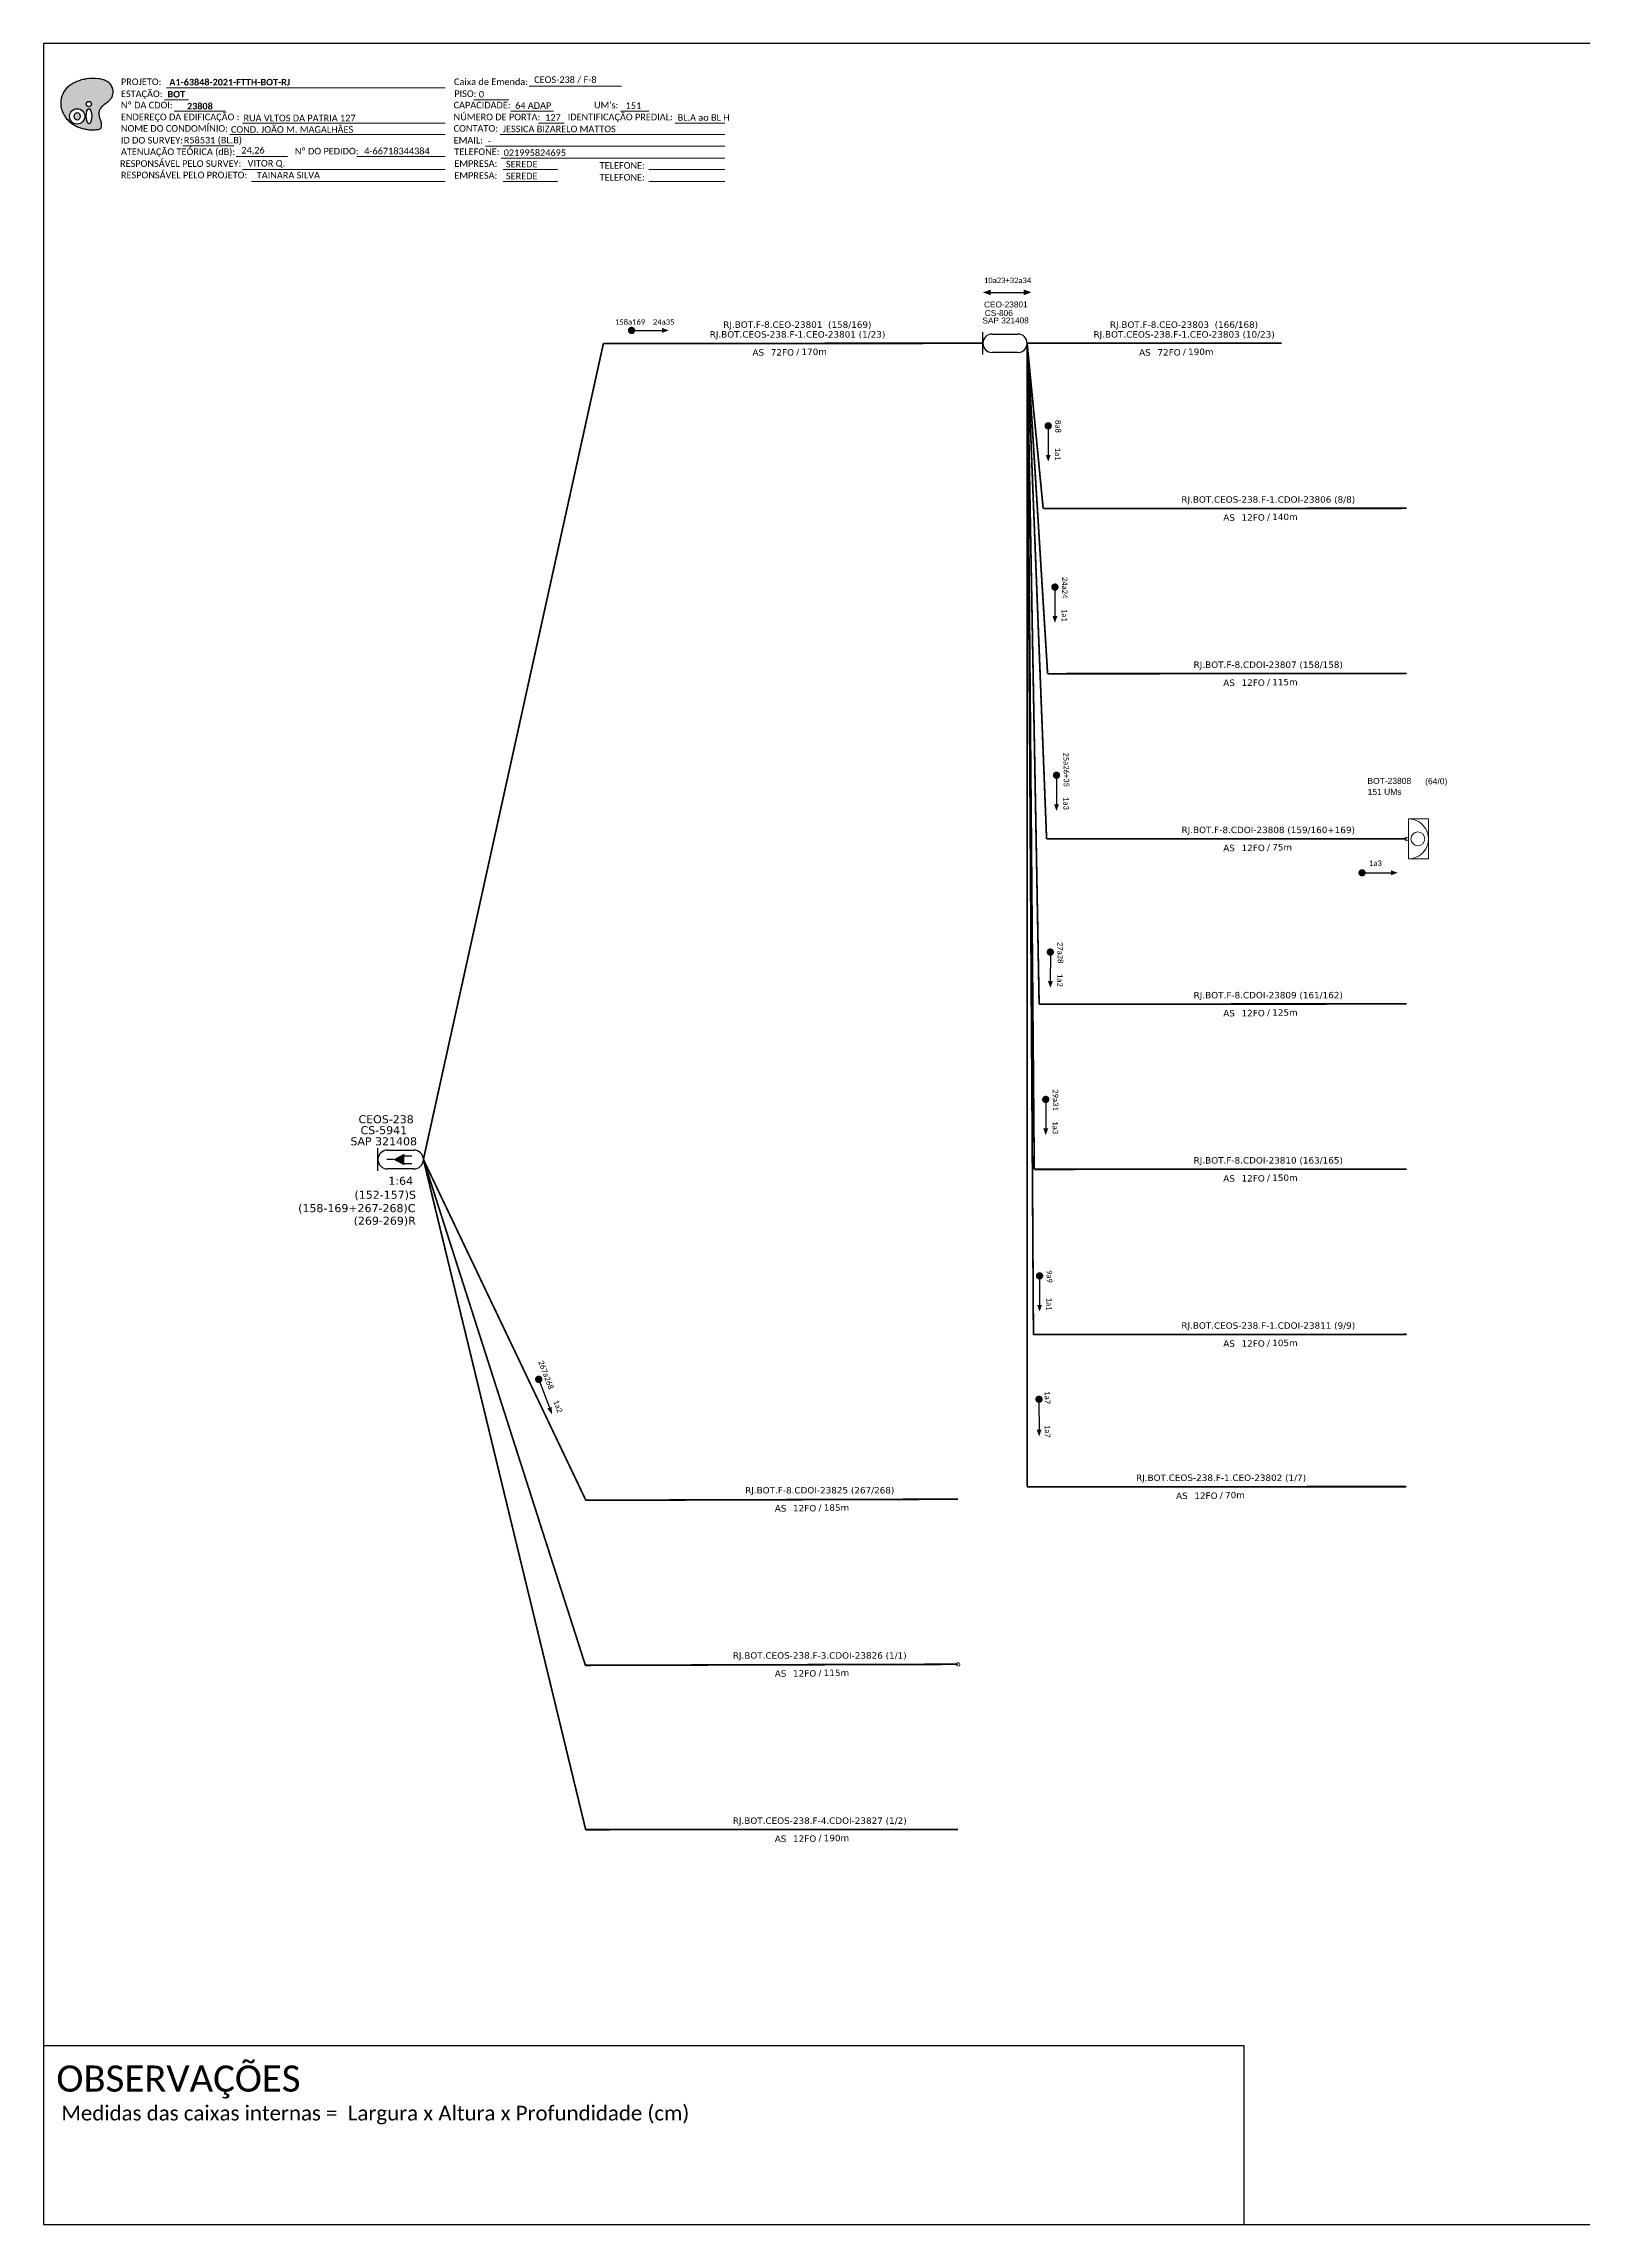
# Model space of a CAD drawing. Extents: x -89 to 749, y -559 to 1299.
# Drawn here: x -89 to 330, y 705 to 1299 of the extents above; entities that cross this region are included whole.
import ezdxf
from ezdxf.enums import TextEntityAlignment as Align

# ---------------------------------------------------------------- set-up
doc = ezdxf.new("R2010")
doc.units = 0
for name, color, linetype, lineweight in [("20.0-LEGENDA DOS CDO'S", 1, 'Continuous', 0), ('20.2-CDO_POSTE', 1, 'Continuous', 5), ('40.1-ETIQUETAS', 1, 'Continuous', 20)]:
    doc.layers.add(name, color=color, linetype=linetype, lineweight=lineweight)
for name, color, linetype in [('20.4-CEOS', 1, 'Continuous'), ('30.4-Selo', 7, 'Continuous'), ('CAP a instalar', 1, 'Continuous'), ('SETA', 7, 'Continuous')]:
    doc.layers.add(name, color=color, linetype=linetype)
doc.styles.add('ARIAL', font='arial.ttf')
doc.styles.add('siredit', font='verdana.ttf')
doc.styles.get("Standard").update_dxf_attribs({"font": 'arial.ttf'})
doc.styles.add('WMF-Calibri0', font='CALIBRI.TTF')
doc.styles.add('WMF-Calibri1', font='CALIBRIB.TTF')
doc.linetypes.add('FENCELINE1', pattern='A,0.25,-0.1,[133,ltypeshp.shx,S=0.1,R=0,X=-0.1,Y=0],-0.1,1', length=1.45)

# ---------------------------------------------------------------- blocks, each defined once
blk = doc.blocks.new('OI')
h = blk.add_hatch(color=40)
edge = h.paths.add_edge_path()
edge.add_spline(control_points=[(4.35, -0.67), (3.92, -0.99), (3.26, -1.5), (2.81, -2.59), (2.9, -3.5), (3.06, -4.27), (3.31, -4.85), (3.37, -5.39), (3.4, -5.88), (3.2, -6.4), (2.54, -6.61), (1.65, -6.63), (0.55, -6.67), (-0.56, -6.42), (-1.61, -6.14), (-2.77, -5.61), (-3.92, -4.77), (-4.89, -3.7), (-5.34, -2.65), (-5.6, -1.94), (-5.85, -0.96), (-5.71, 0.47), (-5.1, 2.02), (-4.14, 3.02), (-3.3, 3.61), (-2.37, 4.16), (-1.36, 4.44), (-0.56, 4.7), (0.79, 4.85), (2.24, 4.97), (3.79, 4.57), (4.67, 4.21), (5.44, 3.65), (5.76, 2.99), (6.03, 2.21), (6.01, 1.46), (5.72, 0.64), (5.31, 0.08), (4.88, -0.38), (4.51, -0.55), (4.35, -0.67)], knot_values=[0, 0, 0, 0, 1.60434, 2.417191, 3.427595, 4.282808, 4.776746, 5.304182, 5.888771, 6.258406, 6.858137, 7.79129, 8.986195, 10.124242, 11.187857, 12.242908, 13.953784, 15.414161, 16.515391, 17.349188, 17.675853, 19.552021, 21.515531, 22.568638, 23.63245, 24.621084, 25.782718, 26.745347, 27.142653, 29.870543, 31.004649, 31.921532, 32.709589, 33.801391, 34.042471, 35.192333, 35.971461, 36.628871, 37.254359, 37.836911, 37.836911, 37.836911, 37.836911], degree=3, periodic=0)
h.paths.add_polyline_path([(1.13, -0.87, -1), (-0.04, -0.87, -1)], flags=16)
edge = h.paths.add_edge_path(flags=16)
edge.add_ellipse((0.56, -3.59), major_axis=(-0.02, 1.71), ratio=0.361305, start_angle=0, end_angle=360)
h.paths.add_polyline_path([(-0.36, -3.62, -1), (-3.8, -3.62, -1)], flags=16)
edge = h.paths.add_edge_path(flags=0)
edge.add_ellipse((-2.08, -3.62), major_axis=(0, 0.885), ratio=0.758294, start_angle=0, end_angle=360)
at = {"color": 40}
for centre, radius in [((-2.08, -3.62), 1.72), ((0.54, -0.87), 0.587)]:
    blk.add_circle(centre, radius, dxfattribs=at)
blk.add_ellipse((-2.08, -3.62), major_axis=(0, 0.885), ratio=0.758294, start_param=-3.141592653589792, end_param=3.141592653589792, dxfattribs=at)
blk.add_ellipse((0.56, -3.59), major_axis=(-0.02, 1.71), ratio=0.361305, dxfattribs=at)
at = {"color": 40, "start_tangent": (-0.800898, -0.598801), "end_tangent": (-0.800898, -0.598801)}
blk.add_spline([(4.35, -0.67), (3.2, -1.78), (2.9, -2.54), (2.92, -3.55), (3.12, -4.38), (3.28, -4.85), (3.37, -5.37), (3.35, -5.95), (3.2, -6.29), (2.66, -6.55), (1.73, -6.63), (0.54, -6.62), (-0.58, -6.41), (-1.6, -6.11), (-2.56, -5.67), (-3.95, -4.67), (-4.89, -3.56), (-5.37, -2.56), (-5.64, -1.78), (-5.72, -1.46), (-5.63, 0.42), (-4.84, 2.22), (-4.13, 2.99), (-3.27, 3.62), (-2.4, 4.09), (-1.3, 4.47), (-0.37, 4.72), (0.02, 4.77), (2.75, 4.8), (3.85, 4.53), (4.69, 4.16), (5.31, 3.68), (5.85, 2.73), (5.93, 2.5), (5.94, 1.35), (5.67, 0.62), (5.29, 0.08), (4.84, -0.36), (4.35, -0.67)], degree=3, dxfattribs=at)
blk = doc.blocks.new('CARIMBO')
at = {"color": 7, "lineweight": 0}
for points in [[(35.66, -16.79), (111.64, -16.79)], [(134.48, -16.3), (159.61, -16.3)], [(35.15, -20.06), (41.7, -20.06)], [(37.81, -23.14), (51.75, -23.14)], [(119.43, -20.02), (128.92, -20.02)], [(129.48, -23.14), (141.1, -23.14)], [(159.42, -23.14), (167.09, -23.14)], [(52.97, -29.48), (111.64, -29.48)], [(56.38, -26.37), (111.64, -26.37)], [(126.6, -29.48), (187.83, -29.48)], [(137.07, -26.37), (144.01, -26.37)], [(174.24, -26.37), (187.8, -26.37)], [(40.13, -32.55), (54.07, -32.55)], [(54.67, -35.52), (68.61, -35.52)], [(122.56, -32.72), (187.83, -32.72)], [(56.38, -39.07), (111.64, -39.07)], [(126.84, -35.96), (187.83, -35.96)], [(127.45, -39.07), (142.25, -39.07)], [(167.06, -39.07), (187.83, -39.07)], [(58.87, -42.31), (111.64, -42.31)], [(127.45, -42.31), (142.25, -42.31)], [(167.06, -42.31), (187.83, -42.31)]]:
    blk.add_lwpolyline(points, dxfattribs=at)
at = {"color": 7, "xscale": 1.213923925163967, "yscale": 1.213923925163967, "zscale": 1.213923925163967, "rotation": 0.1532896023949059}
blk.add_blockref('OI', (13.86, -20.16), dxfattribs=at)
at = {"color": 7, "lineweight": 0, "style": 'WMF-Calibri0'}
for s, height, p in [('PROJETO:', 1.793, (23.26, -16.04)), ('ESTAÇÃO:', 1.793, (23.26, -19.32)), ('Caixa de Emenda:', 1.7927, (114.02, -16.04)), ('PISO:', 1.793, (114.09, -19.28)), ('ENDEREÇO DA EDIFICAÇÃO :', 1.7927, (23.26, -25.63)), ('Nº DA CDOI:', 1.7927, (23.26, -22.39)), ('CAPACIDADE:', 1.7927, (113.91, -22.39)), ('NÚMERO DE PORTA:', 1.7927, (113.91, -25.63)), ('IDENTIFICAÇÃO PREDIAL:', 1.7927, (144.99, -25.63)), ("UM's:", 1.793, (152.15, -22.39)), ('NOME DO CONDOMÍNIO:', 1.7927, (23.26, -28.74)), ('CONTATO:', 1.793, (113.91, -28.74)), ('ATENUAÇÃO TEÓRICA (dB):', 1.7927, (23.26, -35.09)), ('ID DO SURVEY:', 1.7927, (23.26, -31.97)), ('EMAIL:', 1.793, (113.91, -31.97)), ('TELEFONE:', 1.793, (114.09, -35.09)), ('RESPONSÁVEL PELO SURVEY:', 1.7927, (23.02, -38.32)), ('RESPONSÁVEL PELO PROJETO:', 1.7927, (23.26, -41.44)), ('EMPRESA:', 1.793, (114.09, -38.32)), ('EMPRESA:', 1.793, (114.09, -41.56)), ('TELEFONE:', 1.793, (153.7, -38.83)), ('TELEFONE:', 1.793, (153.7, -42.06))]:
    blk.add_text(s, height=height, dxfattribs=at).set_placement(p)
at = {"color": 7, "lineweight": 0, "flags": 8}
for tag, p, style in [('EST', (35.94, -19.41), 'WMF-Calibri1'), ('PROJ', (36.46, -16.13), 'WMF-Calibri1'), ('PISO_PTR', (120.78, -19.42), 'WMF-Calibri0'), ('CEOS-XX', (135.87, -15.46), 'WMF-Calibri0'), ('CAPAC.', (130.66, -22.52), 'WMF-Calibri0'), ("UC'S", (160.78, -22.54), 'WMF-Calibri0'), ('NOME_DO_COND.', (53.23, -29.02), 'WMF-Calibri0'), ('LOGRADOURO', (56.65, -25.91), 'WMF-Calibri0'), ('NOME_DO_CONTATO', (127.3, -28.89), 'WMF-Calibri0'), ('N°', (138.85, -25.77), 'WMF-Calibri0'), ('N°PREDIO', (174.94, -25.77), 'WMF-Calibri0'), ('_ID_', (40.39, -31.94), 'WMF-Calibri0'), ('O_POTEN', (56.06, -34.68), 'WMF-Calibri0'), ('EMAIL', (123.26, -32.12), 'WMF-Calibri0'), ('TELEFONE', (127.55, -35.36), 'WMF-Calibri0'), ('RES_SURVEY', (57.78, -38.23), 'WMF-Calibri0'), ('RES_PROJ', (60.27, -41.47), 'WMF-Calibri0'), ('EMP_RESP_SURVEY', (128.16, -38.47), 'WMF-Calibri0'), ('EMP_RESP_PROJ', (128.16, -41.71), 'WMF-Calibri0'), ('CONT_RESP_SURVEY', (167.76, -38.47), 'WMF-Calibri0'), ('CONT_RESP_PROJ', (167.76, -41.71), 'WMF-Calibri0')]:
    blk.add_attdef(tag, p, '', height=1.79, dxfattribs=dict(at, style=style))
at = {"color": 7, "lineweight": 0, "style": 'WMF-Calibri1', "flags": 8}
blk.add_attdef("N° CDO'S", text='', height=1.79, dxfattribs=at).set_placement((44.78, -22.68), align=Align.CENTER)
blk = doc.blocks.new('ETIQUETA_RS5F')
at = {"layer": '40.1-ETIQUETAS', "color": 0, "style": 'siredit'}
blk.add_text('/', height=1.5, dxfattribs=at).set_placement((1.58, -1.95), align=Align.MIDDLE_RIGHT)
for tag, p in [('ETIQUETA_R_SECUNDARIA', (1.21, 2.1)), ('ETIQUETA_R_PRIMARIA', (1.21, 4.1)), ('F_ATIVAS/F_MORTAS', (1.14, -4.24))]:
    blk.add_attdef(tag, text='', height=1.5, dxfattribs=at).set_placement(p, align=Align.MIDDLE_CENTER)
for tag, p in [('TIPO_CABO', (-6.58, -2.12)), ('CAP_CABO', (0.4, -2.09))]:
    blk.add_attdef(tag, text='', height=1.5, dxfattribs=at).set_placement(p, align=Align.MIDDLE_RIGHT)
blk.add_attdef('METROS', text='', height=1.5, dxfattribs=at).set_placement((2.14, -1.95), align=Align.MIDDLE_LEFT)
for tag, p in [('FUSÃO_1', (0.85, -8.39)), ('FUSÃO_2', (0.85, -10.6)), ('FUSÃO_3', (0.85, -12.93)), ('FUSÃO_4', (0.85, -15.14)), ('FUSÃO_5', (0.85, -17.16))]:
    blk.add_attdef(tag, text='', height=1.5, dxfattribs=at).set_placement(p, align=Align.CENTER)
blk = doc.blocks.new('CDOE-TEXTO PADRÃO')
at = {"layer": "20.0-LEGENDA DOS CDO'S", "color": 0, "style": 'ARIAL'}
for tag, p in [('CDO_N', (0.49, 7.39)), ('SAP', (0.51, 1.67)), ('CORDOALHA', (0.5, 4.33)), ('SPLITER_1', (0.59, -0.91)), ('SPLITER_2', (0.6, -3.55)), ('(XX-XX_F)S', (0.54, -8.29)), ('(XX-XX_L)S', (0.55, -10.83)), ('UMS', (0.55, -13.15))]:
    blk.add_attdef(tag, p, '', height=1.7, rotation=0.11799, dxfattribs=at)
blk.add_attdef('FIBRAS_UTILIZADAS', text='', height=1.7, rotation=0.11799, dxfattribs=at).set_placement((19.77, 7.43), align=Align.CENTER)
blk = doc.blocks.new('CEOS_RP_CT_DRT')
at = {"layer": '20.4-CEOS', "color": 0}
for p, q in [((-4.54, 1.19), (-1.19, 1.19)), ((-1.19, -1.19), (-4.54, -1.19))]:
    blk.add_line(p, q, dxfattribs=at)
for points in [[(-5.73, -1.43), (-5.73, 1.44)], [(-3.79, 0), (-4.59, 0)], [(-2.47, 0.48), (-1.45, 0.48)], [(-2.47, -0.52), (-1.45, -0.52)]]:
    blk.add_lwpolyline(points, dxfattribs=at)
blk.add_lwpolyline([(-3.79, 0, 0, 1.47, 0), (-2.41, 0, 1.47, 1.47, 0)], format="xyseb", dxfattribs=at)
for centre, start, end in [((-4.54, 0), 90, 270), ((-1.19, 0), 270, 90)]:
    blk.add_arc(centre, 1.19, start, end, dxfattribs=at)
at = {"layer": '20.4-CEOS', "color": 7, "style": 'siredit'}
for tag, p in [('Nº_DA_CEOS', (-2.86, 5.6)), ('LOCAL', (-2.86, 4.24)), ('SAP', (-2.86, 2.78)), ('RACIO_SPLITAGEM', (-2.86, -1.88)), ('FIBRAS_SPLITTER', (-2.86, -3.58)), ('FIBRAS_TOP_C', (-2.86, -5.08)), ('RESERVA_FINAIS', (-2.86, -6.39))]:
    blk.add_attdef(tag, text='', height=1.01, dxfattribs=at).set_placement(p, align=Align.TOP_CENTER)

msp = doc.modelspace()

# ---------------------------------------------------------------- linework, layer by layer
msp.add_lwpolyline([(-89.32, 705.02), (749.25, 705.02), (749.25, 1299.02), (-89.32, 1299.02), (-89.32, 705.02)])
at = {"color": 7, "lineweight": 0}
msp.add_lwpolyline([(-4.01, 1268.26), (20.14, 1268.26)], dxfattribs=at)
at = {"const_width": 1}
for points in [[(70.39, 1220.9, 1), (71.39, 1220.9, 1)], [(184.42, 1195.4, 1), (184.41, 1194.4, 1)], [(186.24, 1151.49, 1), (186.24, 1150.49, 1)], [(186.67, 1100.24, 1), (186.67, 1099.24, 1)], [(185, 1052.07, 1), (185, 1051.07, 1)], [(183.74, 1011.94, 1), (183.74, 1010.94, 1)], [(182.06, 963.88, 1), (182.06, 962.88, 1)], [(45.41, 935.67, 1), (45.76, 934.74, 1)], [(181.9, 930.29, 1), (181.9, 929.29, 1)]]:
    msp.add_lwpolyline(points, format="xyb", close=True, dxfattribs=at)
at = {"color": 1, "const_width": 1}
msp.add_lwpolyline([(269.42, 1073.16, 1), (270.42, 1073.16, 1)], format="xyb", close=True, dxfattribs=at)
at = {"color": 7}
for points in [[(-89.24, 753.78), (237.71, 753.78)], [(237.71, 753.78), (237.71, 705.02)]]:
    msp.add_lwpolyline(points, dxfattribs=at)
at = {"layer": '20.4-CEOS', "color": 5}
for p, q in [((166.6, 1214.37), (166.6, 1220.43)), ((169.11, 1219.91), (176.16, 1219.91)), ((176.16, 1214.89), (169.11, 1214.89))]:
    msp.add_line(p, q, dxfattribs=at)
for centre, start, end in [((169.11, 1217.4), 90, 270), ((176.16, 1217.4), 270, 90)]:
    msp.add_arc(centre, 2.51, start, end, dxfattribs=at)
at = {"layer": '40.1-ETIQUETAS', "color": 1}
msp.add_lwpolyline([(282.56, 1087.85), (288.01, 1087.85), (288.01, 1076.95), (282.56, 1076.95)], close=True, dxfattribs=at)
for centre, major_axis, start_param, end_param in [((282.56, 1082.41), (-3.85, 3.85), 2.356194, 5.497787), ((282.06, 1082.41), (-0.356, 0.356), 2.356194490191767, 8.639379797371353), ((285.14, 1082.41), (1.33, 1.33), 3.926991, 10.210176)]:
    msp.add_ellipse(centre, major_axis=major_axis, ratio=1, start_param=start_param, end_param=end_param, dxfattribs=at)
at = {"layer": '40.1-ETIQUETAS', "color": 8}
msp.add_ellipse((159.85, 857.55), major_axis=(-0.356, 0.356), ratio=1, start_param=2.356194490191767, end_param=8.639379797371353, dxfattribs=at)
at = {"layer": 'CAP a instalar', "color": 7, "linetype": 'FENCELINE1', "ltscale": 7, "const_width": 0.467}
for points in [[(14.17, 995.08), (63.22, 1217.35)], [(63.22, 1217.35), (166.6, 1217.4)], [(178.67, 1217.4), (178.64, 905.92)], [(178.67, 1217.4), (247.99, 1217.4)], [(178.64, 905.92), (282.02, 905.97)]]:
    msp.add_lwpolyline(points, dxfattribs=at)
at = {"layer": 'CAP a instalar', "color": 8, "linetype": 'FENCELINE1', "ltscale": 7, "const_width": 0.467}
for points in [[(178.67, 1217.4), (180.39, 947.4)], [(180.61, 992.4), (178.67, 1217.4)], [(181.94, 1037.4), (178.67, 1217.4)], [(184.25, 1127.4), (178.67, 1217.4)], [(183.04, 1172.4), (178.67, 1217.4)], [(183.04, 1172.4), (282.06, 1172.45)], [(184.25, 1127.4), (282.06, 1127.45)], [(181.94, 1037.4), (282.06, 1037.45)], [(58.4, 812.49), (14.17, 995.08)], [(58.33, 857.25), (14.17, 995.08)], [(58.46, 902.21), (14.17, 995.08)], [(180.61, 992.4), (282.06, 992.45)], [(180.39, 947.4), (282.06, 947.45)], [(159.85, 902.55), (58.4, 902.26)], [(58.28, 857.3), (159.85, 857.59)], [(58.4, 812.54), (159.85, 812.59)]]:
    msp.add_lwpolyline(points, dxfattribs=at)
at = {"layer": 'CAP a instalar', "color": 1, "linetype": 'FENCELINE1', "ltscale": 7, "const_width": 0.467}
for points in [[(183.97, 1082.4), (178.67, 1217.4)], [(183.97, 1082.4), (282.06, 1082.45)]]:
    msp.add_lwpolyline(points, dxfattribs=at)
at = {"layer": 'SETA', "color": 0}
msp.add_lwpolyline([(168.7, 1231.26), (178.53, 1231.26)], dxfattribs=at)
at = {"layer": 'SETA'}
for points in [[(71.27, 1220.9), (79.86, 1220.9)], [(184.42, 1194.9), (184.41, 1186.3)], [(186.24, 1150.99), (186.23, 1142.4)], [(186.67, 1099.74), (186.66, 1091.15)], [(185, 1051.57), (184.99, 1042.97)], [(183.74, 1011.44), (183.73, 1002.84)], [(182.06, 963.38), (182.05, 954.78)], [(45.72, 934.85), (48.76, 926.81)], [(181.9, 929.41), (181.93, 920.82)]]:
    msp.add_lwpolyline(points, dxfattribs=at)
at = {"layer": 'SETA', "color": 1}
msp.add_lwpolyline([(269.92, 1073.16), (278.52, 1073.16)], dxfattribs=at)
at = {"layer": 'SETA', "color": 0}
for points in [[(168.7, 1232.02), (166.61, 1231.26), (168.7, 1230.5)], [(177.75, 1232.04), (179.84, 1231.28), (177.75, 1230.51)]]:
    msp.add_solid(points, dxfattribs=at)
at = {"layer": 'SETA'}
for points in [[(79.17, 1221.58), (81, 1220.91), (79.17, 1220.24)], [(185.09, 1186.99), (184.42, 1185.16), (183.75, 1187)], [(186.91, 1143.09), (186.24, 1141.25), (185.58, 1143.09)], [(187.34, 1091.83), (186.67, 1090), (186.01, 1091.84)], [(185.67, 1043.66), (185, 1041.83), (184.34, 1043.66)], [(184.41, 1003.53), (183.74, 1001.7), (183.08, 1003.53)], [(182.73, 955.47), (182.06, 953.64), (181.4, 955.47)], [(49.15, 927.7), (49.18, 925.75), (47.91, 927.22)], [(182.61, 921.51), (181.95, 919.67), (181.27, 921.5)]]:
    msp.add_solid(points, dxfattribs=at)
at = {"layer": 'SETA', "color": 1}
msp.add_solid([(277.83, 1073.84), (279.66, 1073.17), (277.83, 1072.51)], dxfattribs=at)

# ---------------------------------------------------------------- block references
ref = msp.add_blockref('CARIMBO', (-91.51, 1303.77))
ref.add_attrib('PROJ', 'A1-63848-2021-FTTH-BOT-RJ', (-55.05, 1287.63), dxfattribs={"color": 7, "lineweight": 0, "height": 1.7927, "style": 'WMF-Calibri1'})
ref.add_attrib('EST', 'BOT', (-55.57, 1284.35), dxfattribs={"color": 7, "lineweight": 0, "height": 1.793, "style": 'WMF-Calibri1'})
ref.add_attrib("N° CDO'S", '23808', dxfattribs={"color": 7, "lineweight": 0, "height": 1.793, "style": 'WMF-Calibri1'}).set_placement((-46.73, 1281.09), align=Align.CENTER)
ref.add_attrib('LOGRADOURO', 'RUA VLTOS DA PATRIA 127 ', (-34.86, 1277.86), dxfattribs={"color": 7, "lineweight": 0, "height": 1.7927, "style": 'WMF-Calibri0'})
ref.add_attrib('NOME_DO_COND.', 'COND. JOÃO M. MAGALHÃES', (-38.28, 1274.74), dxfattribs={"color": 7, "lineweight": 0, "height": 1.7927, "style": 'WMF-Calibri0'})
ref.add_attrib('_ID_', 'R58531 (BL.B)', (-51.11, 1271.83), dxfattribs={"color": 7, "lineweight": 0, "height": 1.7927, "style": 'WMF-Calibri0'})
ref.add_attrib('O_POTEN', '24,26', (-35.45, 1269.09), dxfattribs={"color": 7, "lineweight": 0, "height": 1.793, "style": 'WMF-Calibri0'})
ref.add_attrib('RES_SURVEY', 'VITOR Q.', (-33.73, 1265.54), dxfattribs={"color": 7, "lineweight": 0, "height": 1.793, "style": 'WMF-Calibri0'})
ref.add_attrib('RES_PROJ', 'TAINARA SILVA', (-31.24, 1262.3), dxfattribs={"color": 7, "lineweight": 0, "height": 1.7927, "style": 'WMF-Calibri0'})
ref.add_attrib('CEOS-XX', 'CEOS-238 / F-8', (44.36, 1288.31), dxfattribs={"color": 7, "lineweight": 0, "height": 1.7927, "style": 'WMF-Calibri0'})
ref.add_attrib('CAPAC.', '64 ADAP', (39.15, 1281.25), dxfattribs={"color": 7, "lineweight": 0, "height": 1.793, "style": 'WMF-Calibri0'})
ref.add_attrib("UC'S", '151', (69.27, 1281.23), dxfattribs={"color": 7, "lineweight": 0, "height": 1.793, "style": 'WMF-Calibri0'})
ref.add_attrib('PISO_PTR', '0', (29.28, 1284.34), dxfattribs={"color": 7, "lineweight": 0, "height": 1.79, "style": 'WMF-Calibri0'})
ref.add_attrib('N°', '127', (47.34, 1278), dxfattribs={"color": 7, "lineweight": 0, "height": 1.793, "style": 'WMF-Calibri0'})
ref.add_attrib('N°PREDIO', 'BL.A ao BL H', (83.43, 1278), dxfattribs={"color": 7, "lineweight": 0, "height": 1.7927, "style": 'WMF-Calibri0'})
ref.add_attrib('NOME_DO_CONTATO', 'JESSICA BIZARELO MATTOS', (35.79, 1274.88), dxfattribs={"color": 7, "lineweight": 0, "height": 1.7927, "style": 'WMF-Calibri0'})
ref.add_attrib('EMAIL', '-', (31.75, 1271.65), dxfattribs={"color": 7, "lineweight": 0, "height": 1.79, "style": 'WMF-Calibri0'})
ref.add_attrib('TELEFONE', '021995824695', (36.04, 1268.41), dxfattribs={"color": 7, "lineweight": 0, "height": 1.7927, "style": 'WMF-Calibri0'})
ref.add_attrib('EMP_RESP_SURVEY', 'SEREDE', (36.65, 1265.3), dxfattribs={"color": 7, "lineweight": 0, "height": 1.793, "style": 'WMF-Calibri0'})
ref.add_attrib('EMP_RESP_PROJ', 'SEREDE', (36.65, 1262.06), dxfattribs={"color": 7, "lineweight": 0, "height": 1.793, "style": 'WMF-Calibri0'})
at = {"layer": '20.2-CDO_POSTE', "color": 5}
ref = msp.add_blockref('CDOE-TEXTO PADRÃO', (166.39, 1218.05), dxfattribs=dict(at, xscale=0.947556147652673, yscale=0.947556147652673, zscale=0.947556147652673))
ref.add_attrib('CDO_N', 'SAP 321408', (166.49, 1222.79), dxfattribs={"layer": "20.0-LEGENDA DOS CDO'S", "color": 0, "height": 1.611, "rotation": 0.11799, "style": 'ARIAL'})
ref = msp.add_blockref('CDOE-TEXTO PADRÃO', (168.32, 1220.08), dxfattribs=dict(at, xscale=0.947556147652673, yscale=0.947556147652673, zscale=0.947556147652673))
ref.add_attrib('CDO_N', 'CS-806', (167.14, 1224.82), dxfattribs={"layer": "20.0-LEGENDA DOS CDO'S", "color": 0, "height": 1.611, "rotation": 0.11799, "style": 'ARIAL'})
ref.add_attrib('SAP', 'CEO-23801', (166.93, 1227.15), dxfattribs={"layer": "20.0-LEGENDA DOS CDO'S", "color": 0, "height": 1.611, "rotation": 0.11799, "style": 'ARIAL'})
at = {"layer": '20.4-CEOS', "color": 7}
ref = msp.add_blockref('CEOS_RP_CT_DRT', (14.17, 995.07), dxfattribs=dict(at, xscale=2.161665797233581, yscale=2.161665797233581, zscale=2.161665797233581))
ref.add_attrib('Nº_DA_CEOS', 'CEOS-238', dxfattribs={"color": 7, "height": 2.183, "style": 'siredit'}).set_placement((4.01, 1007.13), align=Align.TOP_CENTER)
ref.add_attrib('LOCAL', 'CS-5941', dxfattribs={"color": 7, "height": 2.183, "style": 'siredit'}).set_placement((3.39, 1004.15), align=Align.TOP_CENTER)
ref.add_attrib('SAP', 'SAP 321408', dxfattribs={"color": 7, "height": 2.183, "style": 'siredit'}).set_placement((3.36, 1001.13), align=Align.TOP_CENTER)
ref.add_attrib('RACIO_SPLITAGEM', '1:64', dxfattribs={"color": 7, "height": 2.183, "style": 'siredit'}).set_placement((7.98, 990.37), align=Align.TOP_CENTER)
ref.add_attrib('FIBRAS_SPLITTER', '(152-157)S', dxfattribs={"color": 7, "height": 2.183, "style": 'siredit'}).set_placement((3.76, 986.57), align=Align.TOP_CENTER)
ref.add_attrib('FIBRAS_TOP_C', '(158-169+267-268)C', dxfattribs={"color": 7, "height": 2.1826, "style": 'siredit'}).set_placement((-3.98, 982.92), align=Align.TOP_CENTER)
ref.add_attrib('RESERVA_FINAIS', '(269-269)R', dxfattribs={"color": 7, "height": 2.183, "style": 'siredit'}).set_placement((3.63, 979.5), align=Align.TOP_CENTER)
at = {"layer": '40.1-ETIQUETAS', "color": 7}
ref = msp.add_blockref('ETIQUETA_RS5F', (114.72, 1217.37), dxfattribs=dict(at, xscale=1.16639998499977, yscale=1.16639998499977, zscale=1.16639998499977))
ref.add_attrib('ETIQUETA_R_PRIMARIA', 'RJ.BOT.F-8.CEO-23801  (158/169)', dxfattribs={"color": 0, "height": 1.7496, "style": 'siredit'}).set_placement((116.06, 1222.48), align=Align.MIDDLE_CENTER)
ref.add_attrib('ETIQUETA_R_SECUNDARIA', 'RJ.BOT.CEOS-238.F-1.CEO-23801 (1/23)', dxfattribs={"color": 0, "height": 1.7496, "style": 'siredit'}).set_placement((116.1, 1219.83), align=Align.MIDDLE_CENTER)
ref.add_attrib('TIPO_CABO', 'AS', dxfattribs={"color": 0, "height": 1.75, "style": 'siredit'}).set_placement((107, 1214.91), align=Align.MIDDLE_RIGHT)
ref.add_attrib('CAP_CABO', '72FO', dxfattribs={"color": 0, "height": 1.75, "style": 'siredit'}).set_placement((115.15, 1214.93), align=Align.MIDDLE_RIGHT)
ref.add_attrib('METROS', '170m', dxfattribs={"color": 0, "height": 1.75, "style": 'siredit'}).set_placement((117.18, 1215.09), align=Align.MIDDLE_LEFT)
ref = msp.add_blockref('ETIQUETA_RS5F', (220.07, 1217.37), dxfattribs=dict(at, xscale=1.16639998499977, yscale=1.16639998499977, zscale=1.16639998499977))
ref.add_attrib('ETIQUETA_R_PRIMARIA', 'RJ.BOT.F-8.CEO-23803  (166/168)', dxfattribs={"color": 0, "height": 1.7496, "style": 'siredit'}).set_placement((221.41, 1222.48), align=Align.MIDDLE_CENTER)
ref.add_attrib('ETIQUETA_R_SECUNDARIA', 'RJ.BOT.CEOS-238.F-1.CEO-23803 (10/23)', dxfattribs={"color": 0, "height": 1.7496, "style": 'siredit'}).set_placement((221.45, 1219.83), align=Align.MIDDLE_CENTER)
ref.add_attrib('TIPO_CABO', 'AS', dxfattribs={"color": 0, "height": 1.75, "style": 'siredit'}).set_placement((212.35, 1214.91), align=Align.MIDDLE_RIGHT)
ref.add_attrib('CAP_CABO', '72FO', dxfattribs={"color": 0, "height": 1.75, "style": 'siredit'}).set_placement((220.5, 1214.93), align=Align.MIDDLE_RIGHT)
ref.add_attrib('METROS', '190m', dxfattribs={"color": 0, "height": 1.75, "style": 'siredit'}).set_placement((222.53, 1215.09), align=Align.MIDDLE_LEFT)
at = {"layer": '40.1-ETIQUETAS', "color": 8}
ref = msp.add_blockref('ETIQUETA_RS5F', (242.99, 1172.4), dxfattribs=dict(at, xscale=1.16639998499977, yscale=1.16639998499977, zscale=1.16639998499977))
ref.add_attrib('ETIQUETA_R_SECUNDARIA', 'RJ.BOT.CEOS-238.F-1.CDOI-23806 (8/8)', dxfattribs={"layer": '30.4-Selo', "color": 0, "height": 1.7496, "style": 'siredit'}).set_placement((244.37, 1174.85), align=Align.MIDDLE_CENTER)
ref.add_attrib('TIPO_CABO', 'AS', dxfattribs={"color": 0, "height": 1.75, "style": 'siredit'}).set_placement((235.27, 1169.93), align=Align.MIDDLE_RIGHT)
ref.add_attrib('CAP_CABO', '12FO', dxfattribs={"color": 0, "height": 1.75, "style": 'siredit'}).set_placement((243.42, 1169.96), align=Align.MIDDLE_RIGHT)
ref.add_attrib('METROS', '140m', dxfattribs={"color": 0, "height": 1.75, "style": 'siredit'}).set_placement((245.45, 1170.12), align=Align.MIDDLE_LEFT)
ref = msp.add_blockref('ETIQUETA_RS5F', (242.99, 1127.4), dxfattribs=dict(at, xscale=1.16639998499977, yscale=1.16639998499977, zscale=1.16639998499977))
ref.add_attrib('ETIQUETA_R_SECUNDARIA', 'RJ.BOT.F-8.CDOI-23807 (158/158)', dxfattribs={"layer": '30.4-Selo', "color": 0, "height": 1.7496, "style": 'siredit'}).set_placement((244.37, 1129.85), align=Align.MIDDLE_CENTER)
ref.add_attrib('TIPO_CABO', 'AS', dxfattribs={"color": 0, "height": 1.75, "style": 'siredit'}).set_placement((235.27, 1124.93), align=Align.MIDDLE_RIGHT)
ref.add_attrib('CAP_CABO', '12FO', dxfattribs={"color": 0, "height": 1.75, "style": 'siredit'}).set_placement((243.42, 1124.96), align=Align.MIDDLE_RIGHT)
ref.add_attrib('METROS', '115m', dxfattribs={"color": 0, "height": 1.75, "style": 'siredit'}).set_placement((245.45, 1125.12), align=Align.MIDDLE_LEFT)
at = {"layer": '40.1-ETIQUETAS', "color": 1}
ref = msp.add_blockref('CDOE-TEXTO PADRÃO', (278.48, 1086.29), dxfattribs=dict(at, xscale=0.9720000028610228, yscale=0.9720000028610228, zscale=0.9720000028610228))
ref.add_attrib('CDO_N', 'BOT-23808', (271.39, 1097.36), dxfattribs={"layer": "20.0-LEGENDA DOS CDO'S", "color": 0, "height": 1.652, "rotation": 0.11799, "style": 'ARIAL'})
ref.add_attrib('CORDOALHA', '151 UMs', (271.45, 1094.38), dxfattribs={"layer": "20.0-LEGENDA DOS CDO'S", "color": 0, "height": 1.652, "rotation": 0.11799, "style": 'ARIAL'})
ref.add_attrib('FIBRAS_UTILIZADAS', '          (64/0)', dxfattribs={"layer": "20.0-LEGENDA DOS CDO'S", "color": 0, "height": 1.6523, "rotation": 0.11799, "style": 'ARIAL'}).set_placement((286.93, 1097.28), align=Align.CENTER)
ref = msp.add_blockref('ETIQUETA_RS5F', (242.99, 1082.4), dxfattribs=dict(at, xscale=1.16639998499977, yscale=1.16639998499977, zscale=1.16639998499977))
ref.add_attrib('ETIQUETA_R_SECUNDARIA', 'RJ.BOT.F-8.CDOI-23808 (159/160+169)', dxfattribs={"layer": '30.4-Selo', "color": 0, "height": 1.7496, "style": 'siredit'}).set_placement((244.37, 1084.85), align=Align.MIDDLE_CENTER)
ref.add_attrib('TIPO_CABO', 'AS', dxfattribs={"color": 0, "height": 1.75, "style": 'siredit'}).set_placement((235.27, 1079.93), align=Align.MIDDLE_RIGHT)
ref.add_attrib('CAP_CABO', '12FO', dxfattribs={"color": 0, "height": 1.75, "style": 'siredit'}).set_placement((243.42, 1079.96), align=Align.MIDDLE_RIGHT)
ref.add_attrib('METROS', '75m', dxfattribs={"color": 0, "height": 1.75, "style": 'siredit'}).set_placement((245.45, 1080.12), align=Align.MIDDLE_LEFT)
at = {"layer": '40.1-ETIQUETAS', "color": 8}
ref = msp.add_blockref('ETIQUETA_RS5F', (242.99, 1037.4), dxfattribs=dict(at, xscale=1.16639998499977, yscale=1.16639998499977, zscale=1.16639998499977))
ref.add_attrib('ETIQUETA_R_SECUNDARIA', 'RJ.BOT.F-8.CDOI-23809 (161/162)', dxfattribs={"layer": '30.4-Selo', "color": 0, "height": 1.7496, "style": 'siredit'}).set_placement((244.37, 1039.85), align=Align.MIDDLE_CENTER)
ref.add_attrib('TIPO_CABO', 'AS', dxfattribs={"color": 0, "height": 1.75, "style": 'siredit'}).set_placement((235.27, 1034.93), align=Align.MIDDLE_RIGHT)
ref.add_attrib('CAP_CABO', '12FO', dxfattribs={"color": 0, "height": 1.75, "style": 'siredit'}).set_placement((243.42, 1034.96), align=Align.MIDDLE_RIGHT)
ref.add_attrib('METROS', '125m', dxfattribs={"color": 0, "height": 1.75, "style": 'siredit'}).set_placement((245.45, 1035.12), align=Align.MIDDLE_LEFT)
ref = msp.add_blockref('ETIQUETA_RS5F', (242.99, 992.4), dxfattribs=dict(at, xscale=1.16639998499977, yscale=1.16639998499977, zscale=1.16639998499977))
ref.add_attrib('ETIQUETA_R_SECUNDARIA', 'RJ.BOT.F-8.CDOI-23810 (163/165)', dxfattribs={"layer": '30.4-Selo', "color": 0, "height": 1.7496, "style": 'siredit'}).set_placement((244.37, 994.85), align=Align.MIDDLE_CENTER)
ref.add_attrib('TIPO_CABO', 'AS', dxfattribs={"color": 0, "height": 1.75, "style": 'siredit'}).set_placement((235.27, 989.93), align=Align.MIDDLE_RIGHT)
ref.add_attrib('CAP_CABO', '12FO', dxfattribs={"color": 0, "height": 1.75, "style": 'siredit'}).set_placement((243.42, 989.96), align=Align.MIDDLE_RIGHT)
ref.add_attrib('METROS', '150m', dxfattribs={"color": 0, "height": 1.75, "style": 'siredit'}).set_placement((245.45, 990.12), align=Align.MIDDLE_LEFT)
ref = msp.add_blockref('ETIQUETA_RS5F', (242.99, 947.4), dxfattribs=dict(at, xscale=1.16639998499977, yscale=1.16639998499977, zscale=1.16639998499977))
ref.add_attrib('ETIQUETA_R_SECUNDARIA', 'RJ.BOT.CEOS-238.F-1.CDOI-23811 (9/9)', dxfattribs={"layer": '30.4-Selo', "color": 0, "height": 1.7496, "style": 'siredit'}).set_placement((244.37, 949.85), align=Align.MIDDLE_CENTER)
ref.add_attrib('TIPO_CABO', 'AS', dxfattribs={"color": 0, "height": 1.75, "style": 'siredit'}).set_placement((235.27, 944.93), align=Align.MIDDLE_RIGHT)
ref.add_attrib('CAP_CABO', '12FO', dxfattribs={"color": 0, "height": 1.75, "style": 'siredit'}).set_placement((243.42, 944.96), align=Align.MIDDLE_RIGHT)
ref.add_attrib('METROS', '105m', dxfattribs={"color": 0, "height": 1.75, "style": 'siredit'}).set_placement((245.45, 945.12), align=Align.MIDDLE_LEFT)
at = {"layer": '40.1-ETIQUETAS', "color": 7}
ref = msp.add_blockref('ETIQUETA_RS5F', (230.14, 905.94), dxfattribs=dict(at, xscale=1.16639998499977, yscale=1.16639998499977, zscale=1.16639998499977))
ref.add_attrib('ETIQUETA_R_SECUNDARIA', 'RJ.BOT.CEOS-238.F-1.CEO-23802 (1/7)', dxfattribs={"color": 0, "height": 1.7496, "style": 'siredit'}).set_placement((231.52, 908.4), align=Align.MIDDLE_CENTER)
ref.add_attrib('TIPO_CABO', 'AS', dxfattribs={"color": 0, "height": 1.75, "style": 'siredit'}).set_placement((222.42, 903.48), align=Align.MIDDLE_RIGHT)
ref.add_attrib('CAP_CABO', '12FO', dxfattribs={"color": 0, "height": 1.75, "style": 'siredit'}).set_placement((230.57, 903.5), align=Align.MIDDLE_RIGHT)
ref.add_attrib('METROS', '70m', dxfattribs={"color": 0, "height": 1.75, "style": 'siredit'}).set_placement((232.6, 903.67), align=Align.MIDDLE_LEFT)
at = {"layer": '40.1-ETIQUETAS', "color": 8}
ref = msp.add_blockref('ETIQUETA_RS5F', (120.78, 902.54), dxfattribs=dict(at, xscale=1.16639998499977, yscale=1.16639998499977, zscale=1.16639998499977))
ref.add_attrib('ETIQUETA_R_SECUNDARIA', 'RJ.BOT.F-8.CDOI-23825 (267/268)', dxfattribs={"layer": '30.4-Selo', "color": 0, "height": 1.7496, "style": 'siredit'}).set_placement((122.16, 904.99), align=Align.MIDDLE_CENTER)
ref.add_attrib('TIPO_CABO', 'AS', dxfattribs={"color": 0, "height": 1.75, "style": 'siredit'}).set_placement((113.07, 900.07), align=Align.MIDDLE_RIGHT)
ref.add_attrib('CAP_CABO', '12FO', dxfattribs={"color": 0, "height": 1.75, "style": 'siredit'}).set_placement((121.21, 900.1), align=Align.MIDDLE_RIGHT)
ref.add_attrib('METROS', '185m', dxfattribs={"color": 0, "height": 1.75, "style": 'siredit'}).set_placement((123.25, 900.26), align=Align.MIDDLE_LEFT)
ref = msp.add_blockref('ETIQUETA_RS5F', (120.78, 857.54), dxfattribs=dict(at, xscale=1.16639998499977, yscale=1.16639998499977, zscale=1.16639998499977))
ref.add_attrib('ETIQUETA_R_SECUNDARIA', 'RJ.BOT.CEOS-238.F-3.CDOI-23826 (1/1)', dxfattribs={"layer": '30.4-Selo', "color": 0, "height": 1.7496, "style": 'siredit'}).set_placement((122.16, 859.99), align=Align.MIDDLE_CENTER)
ref.add_attrib('TIPO_CABO', 'AS', dxfattribs={"color": 0, "height": 1.75, "style": 'siredit'}).set_placement((113.07, 855.07), align=Align.MIDDLE_RIGHT)
ref.add_attrib('CAP_CABO', '12FO', dxfattribs={"color": 0, "height": 1.75, "style": 'siredit'}).set_placement((121.21, 855.1), align=Align.MIDDLE_RIGHT)
ref.add_attrib('METROS', '115m', dxfattribs={"color": 0, "height": 1.75, "style": 'siredit'}).set_placement((123.25, 855.26), align=Align.MIDDLE_LEFT)
ref = msp.add_blockref('ETIQUETA_RS5F', (120.78, 812.54), dxfattribs=dict(at, xscale=1.16639998499977, yscale=1.16639998499977, zscale=1.16639998499977))
ref.add_attrib('ETIQUETA_R_SECUNDARIA', 'RJ.BOT.CEOS-238.F-4.CDOI-23827 (1/2)', dxfattribs={"layer": '30.4-Selo', "color": 0, "height": 1.7496, "style": 'siredit'}).set_placement((122.16, 814.99), align=Align.MIDDLE_CENTER)
ref.add_attrib('TIPO_CABO', 'AS', dxfattribs={"color": 0, "height": 1.75, "style": 'siredit'}).set_placement((113.07, 810.07), align=Align.MIDDLE_RIGHT)
ref.add_attrib('CAP_CABO', '12FO', dxfattribs={"color": 0, "height": 1.75, "style": 'siredit'}).set_placement((121.21, 810.1), align=Align.MIDDLE_RIGHT)
ref.add_attrib('METROS', '190m', dxfattribs={"color": 0, "height": 1.75, "style": 'siredit'}).set_placement((123.25, 810.26), align=Align.MIDDLE_LEFT)

# ---------------------------------------------------------------- texts
at = {"color": 7, "lineweight": 0, "style": 'WMF-Calibri0'}
msp.add_text('Nº DO PEDIDO:', height=1.7927, dxfattribs=at).set_placement((-20.88, 1268.84))
at = {"color": 7, "style": 'WMF-Calibri0'}
msp.add_text('OBSERVAÇÕES', height=7.1308, dxfattribs=at).set_placement((-85.83, 741.17))
at = {"char_height": 1.5, "width": 25.3588, "attachment_point": 5}
for s, insert in [('{\\fCalibri|b0|i0|c0|p34;\\C7;10a23+32a34}', (173.34, 1234.53)), ('\\C7;\\fCalibri|b0|i0|c0|p34;158a169', (70.48, 1223.19)), ('\\C7;\\fCalibri|b0|i0|c0|p34;24a35', (79.64, 1223.19))]:
    msp.add_mtext(s, dxfattribs=dict(at, insert=insert))
for s, insert, rotation in [('\\C7;\\fCalibri|b0|i0|c0|p34;8a8', (187.1, 1194.75), 270.66659), ('\\C7;\\fCalibri|b0|i0|c0|p34;1a1', (187.03, 1187.22), 269.93829), ('{\\fCalibri|b0|i0|c0|p34;\\C7;24a24}', (188.92, 1150.84), 270.66659), ('{\\fCalibri|b0|i0|c0|p34;\\C7;1a1}', (188.86, 1143.31), 269.93829), ('\\C7;\\fCalibri|b0|i0|c0|p34;25a26+35', (189.35, 1101.25), 270.66659), ('\\C7;\\fCalibri|b0|i0|c0|p34;1a3', (189.29, 1092.06), 269.93829), ('{\\fCalibri|b0|i0|c0|p34;\\C7;27a28}', (187.69, 1051.42), 270.66659), ('{\\fCalibri|b0|i0|c0|p34;\\C7;1a2}', (187.62, 1043.88), 269.93829), ('{\\fCalibri|b0|i0|c0|p34;\\C7;29a31}', (186.42, 1011.29), 270.66659), ('{\\fCalibri|b0|i0|c0|p34;\\C7;1a3}', (186.36, 1003.75), 269.93829), ('\\C7;\\fCalibri|b0|i0|c0|p34;9a9', (184.74, 963.23), 270.66659), ('\\C7;\\fCalibri|b0|i0|c0|p34;1a1', (184.68, 955.69), 269.93829), ('\\C7;\\fCalibri|b0|i0|c0|p34;267a268', (47.59, 936.4), 290.74156), ('\\C7;\\fCalibri|b0|i0|c0|p34;1a2', (50.83, 927.83), 290.74156), ('{\\fCalibri|b0|i0|c0|p34;\\C7;1a7}', (184.19, 930.21), 270.23704), ('{\\fCalibri|b0|i0|c0|p34;\\C7;1a7}', (184.23, 921.05), 270.23704)]:
    msp.add_mtext(s, dxfattribs=dict(at, insert=insert, rotation=rotation))
at = {"color": 1, "insert": (273.58, 1075.79), "char_height": 1.5, "width": 25.3588, "attachment_point": 5}
msp.add_mtext('\\C7;\\fCalibri|b0|i0|c0|p34;1a3', dxfattribs=at)
at = {"color": 7, "insert": (-84.48, 737.33), "char_height": 4, "width": 658.8434, "attachment_point": 1, "style": 'WMF-Calibri0'}
msp.add_mtext('Medidas das caixas internas =  Largura x Altura x Profundidade (cm)', dxfattribs=at)
at = {"color": 7, "lineweight": 0, "style": 'WMF-Calibri0', "flags": 8}
msp.add_attdef('4-66718344384', (-1.97, 1268.87), '4-66718344384', height=1.7927, dxfattribs=at)

doc.saveas('drawing.dxf')
